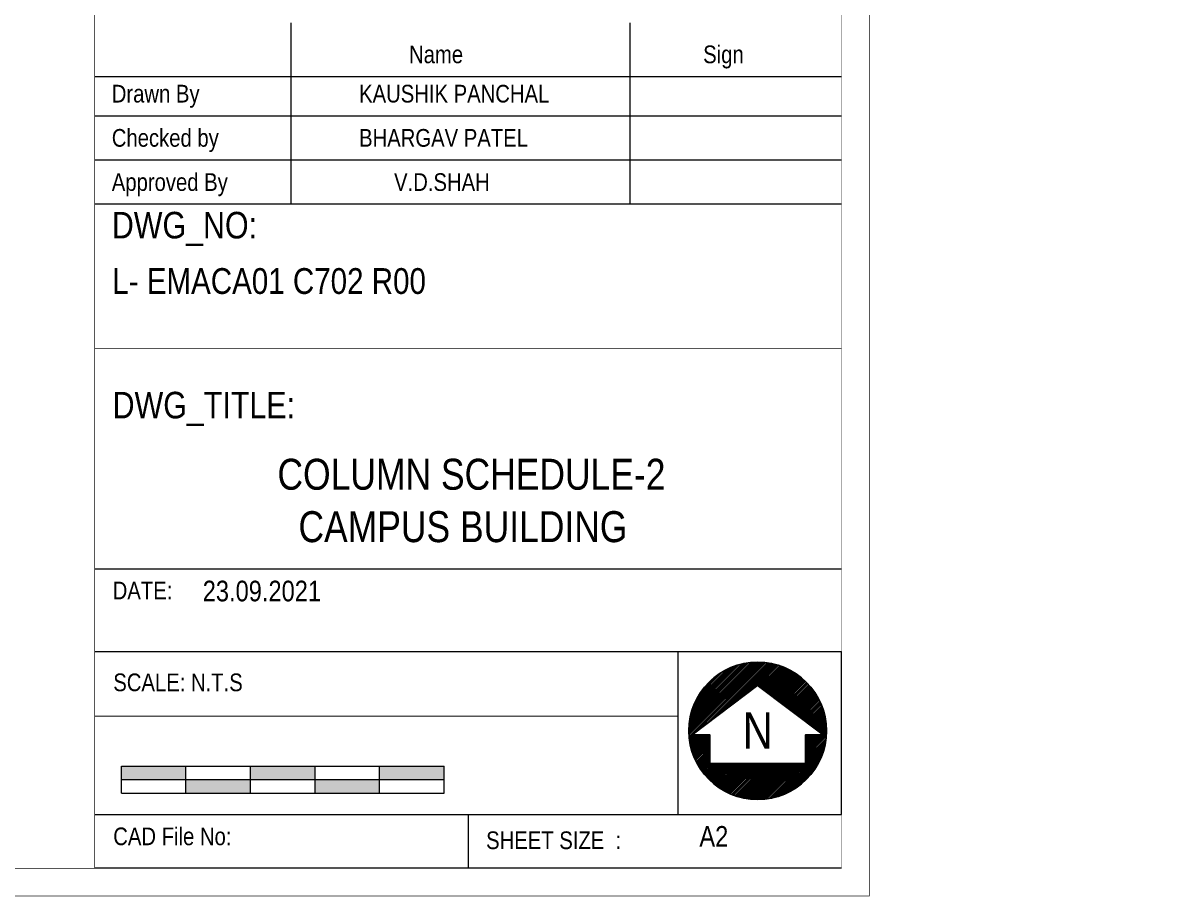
# Model space of a CAD drawing. Header units: millimetres. Extents: x 1112055 to 3390982, y -148532 to 766891.
# Drawn here: x 2365197 to 2383569, y 304999 to 319125 of the extents above; entities that cross this region are included whole.
import ezdxf
from ezdxf.enums import TextEntityAlignment as Align

# ---------------------------------------------------------------- set-up
doc = ezdxf.new("R2010")
doc.units = ezdxf.units.MM
doc.layers.add('B TITLE BLOCK', color=250, linetype='Continuous', lineweight=0)
doc.layers.add('tb text', color=7, linetype='Continuous', lineweight=13)
doc.layers.add('Layer 1', color=7, linetype='Continuous')
doc.styles.add('SWINC', font='swissc.ttf')

msp = doc.modelspace()

# ---------------------------------------------------------------- hatches: boundary and pattern name
at = {"layer": 'Layer 1', "lineweight": 5}
h = msp.add_hatch(dxfattribs=at)
h.set_pattern_fill('ANSI31', color=5, scale=5.559605, style=0)
h.set_pattern_definition([(45, (2313503.402, 300413.369), (-12.4816683, 12.4816683), [])])
edge = h.paths.add_edge_path()
edge.add_arc((2377077.5, 307674.2), 1111.9, 0, 360)
h.paths.add_polyline_path([(2377077.5, 308414.4), (2378139.8, 307610.5), (2377855.8, 307610.5), (2377855.8, 307145), (2376299.1, 307145), (2376299.1, 307610.5), (2376015.2, 307610.5)], flags=16)
at = {"layer": 'tb text'}
for points in [[(2366793.3, 307105.1), (2366793.3, 306886.3), (2367836.2, 306886.3), (2367836.2, 307105.1)], [(2369890.8, 306886.3), (2369922.1, 306886.3), (2369922.1, 307105.1), (2369890.8, 307105.1), (2368879.1, 307105.1), (2368879.1, 306886.3)], [(2372007.9, 306886.3), (2372007.9, 307105.1), (2370965, 307105.1), (2370965, 306886.3)], [(2368879.1, 306667.5), (2368879.1, 306886.3), (2367836.2, 306886.3), (2367836.2, 306667.5)], [(2369922.1, 306886.3), (2369922.1, 306667.5), (2370965, 306667.5), (2370965, 306886.3)]]:
    msp.add_hatch(color=256, dxfattribs=at).paths.add_polyline_path(points)

# ---------------------------------------------------------------- linework, layer by layer
at = {"layer": 'B TITLE BLOCK', "color": 250, "lineweight": 0}
for p, q in [((2369537.3, 316190.3), (2369537.3, 319124.6)), ((2375017.9, 316190.3), (2375017.9, 319124.6)), ((2366360.2, 318255.5), (2378433.3, 318255.5)), ((2366360.2, 318255.5), (2378433.3, 318255.5)), ((2366360.2, 317620), (2378433.3, 317620)), ((2366360.2, 317620), (2378433.3, 317620)), ((2366360.2, 316905.2), (2378433.3, 316905.2)), ((2366360.2, 316905.2), (2378433.3, 316905.2)), ((2366360.2, 316905.2), (2378433.3, 316905.2)), ((2378433.3, 316190.3), (2366359.7, 316190.3)), ((2378433.3, 316190.3), (2366360.2, 316190.3)), ((2378433, 310289.9), (2366360.1, 310289.9)), ((2366359.9, 308959.5), (2378433, 308959.5)), ((2375793.3, 306319.8), (2375793.3, 308959.5)), ((2378433, 306319.8), (2378433, 308959.5)), ((2375793.3, 307908.2), (2366360.6, 307909.1)), ((2366359.9, 306319.8), (2378433, 306319.8)), ((2372396.5, 306319.8), (2372396.5, 305452.4)), ((2378433, 305452.4), (2366359.8, 305452.4))]:
    msp.add_line(p, q, dxfattribs=at)
at = {"layer": 'B TITLE BLOCK', "color": 1, "const_width": 10.1}
msp.add_lwpolyline([(2234731.2, 384330.6), (2234731.2, 305004), (2378881.5, 305004), (2378881.5, 384330.6)], close=True, dxfattribs=at)
at = {"layer": 'B TITLE BLOCK', "color": 250, "lineweight": 0, "const_width": 10.1}
for points in [[(2235179.6, 383882.2), (2235179.6, 305452.4), (2378433, 305452.4), (2378433, 383882.2)], [(2366359.8, 305452.4), (2378433, 305452.4), (2378433, 383882.2), (2366359.8, 383882.2)], [(2378433, 305452.4), (2366359.8, 305452.4), (2366359.8, 328480.4), (2378433, 328480.4)], [(2366359.8, 313857.4), (2378433, 313857.4), (2378433, 305452.4), (2366359.8, 305452.4)]]:
    msp.add_lwpolyline(points, close=True, dxfattribs=at)
at = {"layer": 'Layer 1', "lineweight": 30}
msp.add_lwpolyline([(2377077.5, 308414.4), (2376015.2, 307610.5), (2376299.1, 307610.5), (2376299.1, 307145), (2377855.8, 307145), (2377855.8, 307610.5), (2378139.8, 307610.5)], close=True, dxfattribs=at)
at = {"layer": 'Layer 1'}
msp.add_circle((2377077.5, 307674.2), 1111.9, dxfattribs=at)
at = {"layer": 'tb text'}
for points in [[(2366793.3, 307105.1), (2369890.8, 307105.1), (2372007.9, 307105.1)], [(2366793.3, 306667.5), (2366793.3, 307105.1)], [(2367836.2, 306667.5), (2367836.2, 307105.1)], [(2368879.1, 306667.5), (2368879.1, 307105.1)], [(2369922.1, 306667.5), (2369922.1, 307105.1)], [(2370965, 306667.5), (2370965, 307105.1)], [(2372007.9, 306667.5), (2372007.9, 307105.1)], [(2366793.3, 306886.3), (2369890.8, 306886.3), (2372007.9, 306886.3)], [(2366793.3, 306667.5), (2369890.8, 306667.5), (2372007.9, 306667.5)]]:
    msp.add_lwpolyline(points, dxfattribs=at)

# ---------------------------------------------------------------- texts
at = {"layer": 'B TITLE BLOCK', "color": 251, "insert": (2511437.2, 309549.3), "char_height": 354.305, "attachment_point": 2, "style": 'SWINC'}
msp.add_mtext_dynamic_manual_height_columns('\\pxsm1,qj;{\\fBankGothic Lt BT|b0|i0|c0|p34;BHOOMI\\P\\ps*,q*;\\fGost|b0|i0|c0|p2;\\H0.8x;- CONSULTANTS -\\C1; }', width=926435.836, gutter_width=0, heights=[130313.8], dxfattribs=at)
at = {"layer": 'tb text', "style": 'SWINC'}
for s, height, p in [('Name', 285.94, (2371442.5, 318470)), ('Sign', 285.94, (2376196.8, 318470)), ('Drawn By', 285.94, (2366637.1, 317834.5)), ('KAUSHIK PANCHAL', 285.944, (2370634.6, 317834.5)), ('Checked by', 285.94, (2366637.1, 317119.6)), ('BHARGAV PATEL', 285.944, (2370634.6, 317119.6)), ('Approved By', 285.944, (2366637.1, 316404.8)), ('V.D.SHAH', 285.94, (2371199.9, 316404.8)), ('L- EMACA01 C702 R00', 417.002, (2366644.8, 314739.1)), ('COLUMN SCHEDULE-2', 500.402, (2369314.9, 311573.2)), ('CAMPUS BUILDING ', 500.402, (2369654.8, 310725.5)), ('23.09.2021', 333.58, (2368107, 309768.2))]:
    msp.add_text(s, height=height, dxfattribs=at).set_placement(p)
at = {"layer": 'tb text', "color": 7, "style": 'SWINC'}
for s, height, p in [('DATE: ', 285.92, (2366652, 309800.6)), ('SCALE: N.T.S', 285.923, (2366661.3, 308315.2)), ('CAD File No:', 285.923, (2366660.8, 305825)), ('SHEET SIZE  : ', 285.923, (2372688.3, 305761.9))]:
    msp.add_text(s, height=height, dxfattribs=at).set_placement(p)
msp.add_text('N', height=589.7, dxfattribs=at).set_placement((2377078.2, 307679.5), align=Align.MIDDLE_CENTER)
at = {"layer": 'tb text', "insert": (2376135.4, 306134.3), "char_height": 333.58, "width": 12694.007, "attachment_point": 1, "style": 'SWINC'}
msp.add_mtext('A2', dxfattribs=at)
at = {"layer": 'tb text', "color": 7, "style": 'SWINC'}
for tag, p, s, height in [('DWG_NO:', (2366638.1, 315637), 'XXX-XXXX-XXX-XXX', 428.916), ('DWG_TITLE:', (2366650.8, 312727), '', 428.9)]:
    msp.add_attdef(tag, p, s, height=height, dxfattribs=at)

doc.saveas('drawing.dxf')
